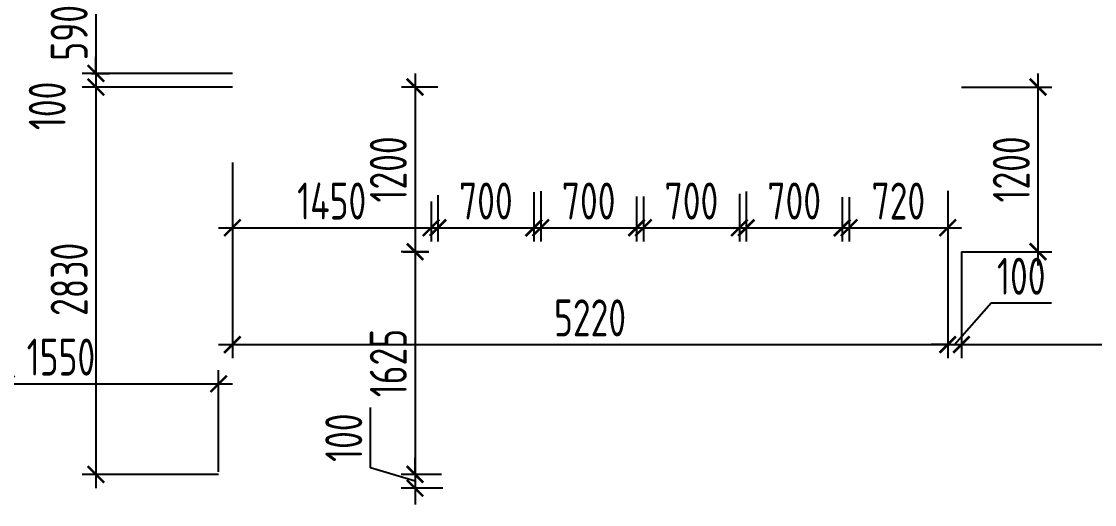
# Model space of a CAD drawing. Header units: millimetres. Extents: x -350007 to 536090, y -888 to 198380.
# Drawn here: x -63985 to -56154, y 118281 to 121807 of the extents above; entities that cross this region are included whole.
import ezdxf

# ---------------------------------------------------------------- set-up
doc = ezdxf.new("R2010")
doc.units = ezdxf.units.MM
doc.layers.add('АР_Размеры нов.', color=15, linetype='Continuous', lineweight=0)
doc.styles.add('ISOCPEUR', font='isocpeur.ttf', dxfattribs={"width": 0.7})
doc.dimstyles.new('R_100', dxfattribs={"dimtxt": 270, "dimasz": 120, "dimexe": 100, "dimexo": 0, "dimgap": 60, "dimtad": 1, "dimdec": 0, "dimrnd": 5, "dimzin": 0, "dimdsep": 46, "dimtxsty": 'ISOCPEUR', "dimblk": 'ARCHTICK', "dimcen": 0, "dimdle": 100, "dimclrd": 256, "dimclre": 256, "dimclrt": 256, "dimadec": 0, "dimazin": 0, "dimtfac": 2, "dimtdec": 0, "dimtofl": 0, "dimtmove": 1, "dimatfit": 3, "dimfxl": 1, "dimtvp": 3, "dimtolj": 1, "dimtzin": 0, "dimarcsym": 0})

# ---------------------------------------------------------------- blocks, each defined once
blk = doc.blocks.new('_ArchTick')
at = {"color": 0, "linetype": 'ByBlock', "const_width": 0.15}
blk.add_lwpolyline([(-0.5, -0.5), (0.5, 0.5)], dxfattribs=at)
blk = doc.blocks.new('*D2822')
at = {"layer": 'Defpoints', "color": 0, "ltscale": 100, "transparency": 16777216}
for p in [(-62545.8, 119162.2), (-64095.8, 118520.9), (-62545.8, 118520.7)]:
    blk.add_point(p, dxfattribs=at)
at = {"layer": 'АР_Размеры нов.', "lineweight": -2, "ltscale": 100, "transparency": 16777216}
for p, q in [((-64095.8, 118520.9), (-64095.8, 119262.2)), ((-62545.8, 118520.7), (-62545.8, 119262.2)), ((-64195.8, 119162.2), (-62445.8, 119162.2))]:
    blk.add_line(p, q, dxfattribs=at)
at = {"layer": 'АР_Размеры нов.', "lineweight": -2, "ltscale": 100, "transparency": 16777216, "xscale": 120, "yscale": 120, "zscale": 120, "rotation": 180}
blk.add_blockref('_ArchTick', (-64095.8, 119162.2), dxfattribs=at)
at = {"layer": 'АР_Размеры нов.', "lineweight": -2, "ltscale": 100, "transparency": 16777216, "xscale": 120, "yscale": 120, "zscale": 120}
blk.add_blockref('_ArchTick', (-62545.8, 119162.2), dxfattribs=at)
at = {"layer": 'АР_Размеры нов.', "ltscale": 100, "transparency": 16777216, "insert": (-63696.6, 119357.2), "char_height": 270, "attachment_point": 5, "style": 'ISOCPEUR'}
blk.add_mtext('\\A1;1550', dxfattribs=at)
blk = doc.blocks.new('*D2072')
at = {"layer": 'Defpoints', "color": 0, "ltscale": 500, "transparency": 16777216}
for p in [(-62445.8, 121328.5), (-63441.6, 118500.7), (-62545.8, 118500.7)]:
    blk.add_point(p, dxfattribs=at)
at = {"layer": 'АР_Размеры нов.', "lineweight": -2, "ltscale": 500, "transparency": 16777216}
for p, q in [((-63441.6, 121428.5), (-63441.6, 118400.7)), ((-62445.8, 121328.5), (-63541.6, 121328.5)), ((-62545.8, 118500.7), (-63541.6, 118500.7))]:
    blk.add_line(p, q, dxfattribs=at)
at = {"layer": 'АР_Размеры нов.', "lineweight": -2, "ltscale": 500, "transparency": 16777216, "xscale": 120, "yscale": 120, "zscale": 120}
for p, rotation in [((-63441.6, 121328.5), 90), ((-63441.6, 118500.7), 270)]:
    blk.add_blockref('_ArchTick', p, dxfattribs=dict(at, rotation=rotation))
at = {"layer": 'АР_Размеры нов.', "lineweight": 13, "ltscale": 500, "transparency": 16777216, "insert": (-63636.6, 119924.6), "char_height": 270, "attachment_point": 5, "rotation": 90, "style": 'ISOCPEUR'}
blk.add_mtext('\\A1;2830', dxfattribs=at)
blk = doc.blocks.new('*D2189')
at = {"layer": 'Defpoints', "color": 0, "ltscale": 500, "transparency": 16777216}
for p in [(-60946.4, 121328.5), (-61198.4, 120126.1), (-61112.8, 120126.1)]:
    blk.add_point(p, dxfattribs=at)
at = {"layer": 'АР_Размеры нов.', "lineweight": -2, "ltscale": 500, "transparency": 16777216}
for p, q in [((-61112.8, 121428.5), (-61112.8, 120026.1)), ((-60946.4, 121328.5), (-61212.8, 121328.5)), ((-61198.4, 120126.1), (-61012.8, 120126.1))]:
    blk.add_line(p, q, dxfattribs=at)
at = {"layer": 'АР_Размеры нов.', "lineweight": -2, "ltscale": 500, "transparency": 16777216, "xscale": 120, "yscale": 120, "zscale": 120}
for p, rotation in [((-61112.8, 121328.5), 90), ((-61112.8, 120126.1), 270)]:
    blk.add_blockref('_ArchTick', p, dxfattribs=dict(at, rotation=rotation))
at = {"layer": 'АР_Размеры нов.', "lineweight": 13, "ltscale": 500, "transparency": 16777216, "insert": (-61307.8, 120727.3), "char_height": 270, "attachment_point": 5, "rotation": 90, "style": 'ISOCPEUR'}
blk.add_mtext('\\A1;1200', dxfattribs=at)
blk = doc.blocks.new('*D2190')
at = {"layer": 'Defpoints', "color": 0, "ltscale": 500, "transparency": 16777216}
for p in [(-62445.8, 120778.4), (-57225.8, 120571.3), (-57225.8, 119448.4)]:
    blk.add_point(p, dxfattribs=at)
at = {"layer": 'АР_Размеры нов.', "lineweight": -2, "ltscale": 500, "transparency": 16777216}
for p, q in [((-62445.8, 120778.4), (-62445.8, 119348.4)), ((-57225.8, 120571.3), (-57225.8, 119348.4)), ((-62545.8, 119448.4), (-57125.8, 119448.4))]:
    blk.add_line(p, q, dxfattribs=at)
at = {"layer": 'АР_Размеры нов.', "lineweight": -2, "ltscale": 500, "transparency": 16777216, "xscale": 120, "yscale": 120, "zscale": 120, "rotation": 180}
blk.add_blockref('_ArchTick', (-62445.8, 119448.4), dxfattribs=at)
at = {"layer": 'АР_Размеры нов.', "lineweight": -2, "ltscale": 500, "transparency": 16777216, "xscale": 120, "yscale": 120, "zscale": 120}
blk.add_blockref('_ArchTick', (-57225.8, 119448.4), dxfattribs=at)
at = {"layer": 'АР_Размеры нов.', "lineweight": 13, "ltscale": 500, "transparency": 16777216, "insert": (-59835.8, 119643.4), "char_height": 270, "attachment_point": 5, "style": 'ISOCPEUR'}
blk.add_mtext('\\A1;5220', dxfattribs=at)
blk = doc.blocks.new('*D2191')
at = {"layer": 'Defpoints', "color": 0, "ltscale": 500, "transparency": 16777216}
for p in [(-57225.8, 120571.3), (-57125.8, 120126.2), (-57125.8, 119448.4)]:
    blk.add_point(p, dxfattribs=at)
at = {"layer": 'АР_Размеры нов.', "lineweight": -2, "ltscale": 500, "transparency": 16777216}
for p, q in [((-57225.8, 120571.3), (-57225.8, 119348.4)), ((-57125.8, 120126.2), (-57125.8, 119348.4)), ((-57175.8, 119448.4), (-56909.7, 119752.5)), ((-56909.7, 119752.5), (-56468.4, 119752.5)), ((-57225.8, 119448.4), (-57345.8, 119448.4)), ((-57225.8, 119448.4), (-57125.8, 119448.4)), ((-57125.8, 119448.4), (-57005.8, 119448.4))]:
    blk.add_line(p, q, dxfattribs=at)
at = {"layer": 'АР_Размеры нов.', "lineweight": -2, "ltscale": 500, "transparency": 16777216, "xscale": 120, "yscale": 120, "zscale": 120}
blk.add_blockref('_ArchTick', (-57225.8, 119448.4), dxfattribs=at)
at = {"layer": 'АР_Размеры нов.', "lineweight": -2, "ltscale": 500, "transparency": 16777216, "xscale": 120, "yscale": 120, "zscale": 120, "rotation": 180}
blk.add_blockref('_ArchTick', (-57125.8, 119448.4), dxfattribs=at)
at = {"layer": 'АР_Размеры нов.', "lineweight": 13, "ltscale": 500, "transparency": 16777216, "insert": (-56689.1, 119947.5), "char_height": 270, "attachment_point": 5, "style": 'ISOCPEUR'}
blk.add_mtext('\\A1;100', dxfattribs=at)
blk = doc.blocks.new('*D2192')
at = {"layer": 'Defpoints', "color": 0, "ltscale": 500, "transparency": 16777216}
for p in [(-57125.8, 120126.2), (-53095.8, 119930.7), (-53095.8, 119448.4)]:
    blk.add_point(p, dxfattribs=at)
at = {"layer": 'АР_Размеры нов.', "lineweight": -2, "ltscale": 500, "transparency": 16777216}
for p, q in [((-57125.8, 120126.2), (-57125.8, 119348.4)), ((-53095.8, 119930.7), (-53095.8, 119348.4)), ((-57225.8, 119448.4), (-52995.8, 119448.4))]:
    blk.add_line(p, q, dxfattribs=at)
at = {"layer": 'АР_Размеры нов.', "lineweight": -2, "ltscale": 500, "transparency": 16777216, "xscale": 120, "yscale": 120, "zscale": 120, "rotation": 180}
blk.add_blockref('_ArchTick', (-57125.8, 119448.4), dxfattribs=at)
at = {"layer": 'АР_Размеры нов.', "lineweight": -2, "ltscale": 500, "transparency": 16777216, "xscale": 120, "yscale": 120, "zscale": 120}
blk.add_blockref('_ArchTick', (-53095.8, 119448.4), dxfattribs=at)
at = {"layer": 'АР_Размеры нов.', "lineweight": 13, "ltscale": 500, "transparency": 16777216, "insert": (-55110.8, 119643.4), "char_height": 270, "attachment_point": 5, "style": 'ISOCPEUR'}
blk.add_mtext('\\A1;4030', dxfattribs=at)
blk = doc.blocks.new('*D2233')
at = {"layer": 'Defpoints', "color": 0, "ltscale": 500, "transparency": 16777216}
for p in [(-61012.8, 120126.1), (-61112.9, 118500.8), (-60919.4, 118500.8)]:
    blk.add_point(p, dxfattribs=at)
at = {"layer": 'АР_Размеры нов.', "lineweight": -2, "ltscale": 500, "transparency": 16777216}
for p, q in [((-61112.9, 120226.1), (-61112.9, 118400.8)), ((-61012.8, 120126.1), (-61212.9, 120126.1)), ((-60919.4, 118500.8), (-61212.9, 118500.8))]:
    blk.add_line(p, q, dxfattribs=at)
at = {"layer": 'АР_Размеры нов.', "lineweight": -2, "ltscale": 500, "transparency": 16777216, "xscale": 120, "yscale": 120, "zscale": 120}
for p, rotation in [((-61112.9, 120126.1), 90), ((-61112.9, 118500.8), 270)]:
    blk.add_blockref('_ArchTick', p, dxfattribs=dict(at, rotation=rotation))
at = {"layer": 'АР_Размеры нов.', "lineweight": 13, "ltscale": 500, "transparency": 16777216, "insert": (-61307.9, 119313.5), "char_height": 270, "attachment_point": 5, "rotation": 90, "style": 'ISOCPEUR'}
blk.add_mtext('\\A1;1625', dxfattribs=at)
blk = doc.blocks.new('*D2234')
at = {"layer": 'Defpoints', "color": 0, "ltscale": 500, "transparency": 16777216}
for p in [(-62445.8, 121428.5), (-63441.6, 121328.5), (-62445.8, 121328.5)]:
    blk.add_point(p, dxfattribs=at)
at = {"layer": 'АР_Размеры нов.', "lineweight": -2, "ltscale": 500, "transparency": 16777216}
for p, q in [((-63441.6, 121428.5), (-63441.6, 121548.5)), ((-62445.8, 121428.5), (-63541.6, 121428.5)), ((-62445.8, 121328.5), (-63541.6, 121328.5)), ((-63441.6, 121328.5), (-63441.6, 121208.5))]:
    blk.add_line(p, q, dxfattribs=at)
at = {"layer": 'АР_Размеры нов.', "lineweight": -2, "ltscale": 500, "transparency": 16777216, "xscale": 120, "yscale": 120, "zscale": 120}
for p, rotation in [((-63441.6, 121428.5), 270), ((-63441.6, 121328.5), 90)]:
    blk.add_blockref('_ArchTick', p, dxfattribs=dict(at, rotation=rotation))
at = {"layer": 'АР_Размеры нов.', "lineweight": 13, "ltscale": 500, "transparency": 16777216, "insert": (-63796.6, 121191.1), "char_height": 270, "attachment_point": 5, "rotation": 90, "style": 'ISOCPEUR'}
blk.add_mtext('\\A1;100', dxfattribs=at)
blk = doc.blocks.new('*D2249')
at = {"layer": 'Defpoints', "color": 0, "ltscale": 500, "transparency": 16777216}
for p in [(-62445.8, 120494.1), (-60995.8, 120494.1), (-60995.8, 120301.3)]:
    blk.add_point(p, dxfattribs=at)
at = {"layer": 'АР_Размеры нов.', "lineweight": -2, "ltscale": 500, "transparency": 16777216}
for p, q in [((-62445.8, 120494.1), (-62445.8, 120201.3)), ((-60995.8, 120494.1), (-60995.8, 120201.3)), ((-62545.8, 120301.3), (-60895.8, 120301.3))]:
    blk.add_line(p, q, dxfattribs=at)
at = {"layer": 'АР_Размеры нов.', "lineweight": -2, "ltscale": 500, "transparency": 16777216, "xscale": 120, "yscale": 120, "zscale": 120, "rotation": 180}
blk.add_blockref('_ArchTick', (-62445.8, 120301.3), dxfattribs=at)
at = {"layer": 'АР_Размеры нов.', "lineweight": -2, "ltscale": 500, "transparency": 16777216, "xscale": 120, "yscale": 120, "zscale": 120}
blk.add_blockref('_ArchTick', (-60995.8, 120301.3), dxfattribs=at)
at = {"layer": 'АР_Размеры нов.', "lineweight": 13, "ltscale": 500, "transparency": 16777216, "insert": (-61720.8, 120496.3), "char_height": 270, "attachment_point": 5, "style": 'ISOCPEUR'}
blk.add_mtext('\\A1;1450', dxfattribs=at)
blk = doc.blocks.new('*D2250')
at = {"layer": 'Defpoints', "color": 0, "ltscale": 500, "transparency": 16777216}
for p in [(-60945.8, 120539.3), (-60245.8, 120561.4), (-60245.8, 120301.3)]:
    blk.add_point(p, dxfattribs=at)
at = {"layer": 'АР_Размеры нов.', "lineweight": -2, "ltscale": 500, "transparency": 16777216}
for p, q in [((-60945.8, 120539.3), (-60945.8, 120201.3)), ((-60245.8, 120561.4), (-60245.8, 120201.3)), ((-61045.8, 120301.3), (-60145.8, 120301.3))]:
    blk.add_line(p, q, dxfattribs=at)
at = {"layer": 'АР_Размеры нов.', "lineweight": -2, "ltscale": 500, "transparency": 16777216, "xscale": 120, "yscale": 120, "zscale": 120, "rotation": 180}
blk.add_blockref('_ArchTick', (-60945.8, 120301.3), dxfattribs=at)
at = {"layer": 'АР_Размеры нов.', "lineweight": -2, "ltscale": 500, "transparency": 16777216, "xscale": 120, "yscale": 120, "zscale": 120}
blk.add_blockref('_ArchTick', (-60245.8, 120301.3), dxfattribs=at)
at = {"layer": 'АР_Размеры нов.', "lineweight": 13, "ltscale": 500, "transparency": 16777216, "insert": (-60595.8, 120496.3), "char_height": 270, "attachment_point": 5, "style": 'ISOCPEUR'}
blk.add_mtext('\\A1;700', dxfattribs=at)
blk = doc.blocks.new('*D2251')
at = {"layer": 'Defpoints', "color": 0, "ltscale": 500, "transparency": 16777216}
for p in [(-60195.8, 120567.4), (-59495.8, 120529.1), (-59495.8, 120301.3)]:
    blk.add_point(p, dxfattribs=at)
at = {"layer": 'АР_Размеры нов.', "lineweight": -2, "ltscale": 500, "transparency": 16777216}
for p, q in [((-60195.8, 120567.4), (-60195.8, 120201.3)), ((-59495.8, 120529.1), (-59495.8, 120201.3)), ((-60295.8, 120301.3), (-59395.8, 120301.3))]:
    blk.add_line(p, q, dxfattribs=at)
at = {"layer": 'АР_Размеры нов.', "lineweight": -2, "ltscale": 500, "transparency": 16777216, "xscale": 120, "yscale": 120, "zscale": 120, "rotation": 180}
blk.add_blockref('_ArchTick', (-60195.8, 120301.3), dxfattribs=at)
at = {"layer": 'АР_Размеры нов.', "lineweight": -2, "ltscale": 500, "transparency": 16777216, "xscale": 120, "yscale": 120, "zscale": 120}
blk.add_blockref('_ArchTick', (-59495.8, 120301.3), dxfattribs=at)
at = {"layer": 'АР_Размеры нов.', "lineweight": 13, "ltscale": 500, "transparency": 16777216, "insert": (-59845.8, 120496.3), "char_height": 270, "attachment_point": 5, "style": 'ISOCPEUR'}
blk.add_mtext('\\A1;700', dxfattribs=at)
blk = doc.blocks.new('*D2252')
at = {"layer": 'Defpoints', "color": 0, "ltscale": 500, "transparency": 16777216}
for p in [(-59445.8, 120529.1), (-58745.8, 120549.2), (-58745.8, 120301.3)]:
    blk.add_point(p, dxfattribs=at)
at = {"layer": 'АР_Размеры нов.', "lineweight": -2, "ltscale": 500, "transparency": 16777216}
for p, q in [((-59445.8, 120529.1), (-59445.8, 120201.3)), ((-58745.8, 120549.2), (-58745.8, 120201.3)), ((-59545.8, 120301.3), (-58645.8, 120301.3))]:
    blk.add_line(p, q, dxfattribs=at)
at = {"layer": 'АР_Размеры нов.', "lineweight": -2, "ltscale": 500, "transparency": 16777216, "xscale": 120, "yscale": 120, "zscale": 120, "rotation": 180}
blk.add_blockref('_ArchTick', (-59445.8, 120301.3), dxfattribs=at)
at = {"layer": 'АР_Размеры нов.', "lineweight": -2, "ltscale": 500, "transparency": 16777216, "xscale": 120, "yscale": 120, "zscale": 120}
blk.add_blockref('_ArchTick', (-58745.8, 120301.3), dxfattribs=at)
at = {"layer": 'АР_Размеры нов.', "lineweight": 13, "ltscale": 500, "transparency": 16777216, "insert": (-59095.8, 120496.3), "char_height": 270, "attachment_point": 5, "style": 'ISOCPEUR'}
blk.add_mtext('\\A1;700', dxfattribs=at)
blk = doc.blocks.new('*D2253')
at = {"layer": 'Defpoints', "color": 0, "ltscale": 500, "transparency": 16777216}
for p in [(-58695.8, 120565.3), (-57995.8, 120525), (-57995.8, 120301.3)]:
    blk.add_point(p, dxfattribs=at)
at = {"layer": 'АР_Размеры нов.', "lineweight": -2, "ltscale": 500, "transparency": 16777216}
for p, q in [((-58695.8, 120565.3), (-58695.8, 120201.3)), ((-57995.8, 120525), (-57995.8, 120201.3)), ((-58795.8, 120301.3), (-57895.8, 120301.3))]:
    blk.add_line(p, q, dxfattribs=at)
at = {"layer": 'АР_Размеры нов.', "lineweight": -2, "ltscale": 500, "transparency": 16777216, "xscale": 120, "yscale": 120, "zscale": 120, "rotation": 180}
blk.add_blockref('_ArchTick', (-58695.8, 120301.3), dxfattribs=at)
at = {"layer": 'АР_Размеры нов.', "lineweight": -2, "ltscale": 500, "transparency": 16777216, "xscale": 120, "yscale": 120, "zscale": 120}
blk.add_blockref('_ArchTick', (-57995.8, 120301.3), dxfattribs=at)
at = {"layer": 'АР_Размеры нов.', "lineweight": 13, "ltscale": 500, "transparency": 16777216, "insert": (-58345.8, 120496.3), "char_height": 270, "attachment_point": 5, "style": 'ISOCPEUR'}
blk.add_mtext('\\A1;700', dxfattribs=at)
blk = doc.blocks.new('*D2254')
at = {"layer": 'Defpoints', "color": 0, "ltscale": 500, "transparency": 16777216}
for p in [(-57945.8, 120525), (-57225.8, 120535.1), (-57225.8, 120301.3)]:
    blk.add_point(p, dxfattribs=at)
at = {"layer": 'АР_Размеры нов.', "lineweight": -2, "ltscale": 500, "transparency": 16777216}
for p, q in [((-57945.8, 120525), (-57945.8, 120201.3)), ((-57225.8, 120535.1), (-57225.8, 120201.3)), ((-58045.8, 120301.3), (-57125.8, 120301.3))]:
    blk.add_line(p, q, dxfattribs=at)
at = {"layer": 'АР_Размеры нов.', "lineweight": -2, "ltscale": 500, "transparency": 16777216, "xscale": 120, "yscale": 120, "zscale": 120, "rotation": 180}
blk.add_blockref('_ArchTick', (-57945.8, 120301.3), dxfattribs=at)
at = {"layer": 'АР_Размеры нов.', "lineweight": -2, "ltscale": 500, "transparency": 16777216, "xscale": 120, "yscale": 120, "zscale": 120}
blk.add_blockref('_ArchTick', (-57225.8, 120301.3), dxfattribs=at)
at = {"layer": 'АР_Размеры нов.', "lineweight": 13, "ltscale": 500, "transparency": 16777216, "insert": (-57585.8, 120496.3), "char_height": 270, "attachment_point": 5, "style": 'ISOCPEUR'}
blk.add_mtext('\\A1;720', dxfattribs=at)
blk = doc.blocks.new('*D2417')
at = {"layer": 'Defpoints', "color": 0, "ltscale": 500, "transparency": 16777216}
for p in [(-62481.1, 122020.3), (-63473.1, 121428.5), (-63441.6, 121428.5)]:
    blk.add_point(p, dxfattribs=at)
at = {"layer": 'АР_Размеры нов.', "lineweight": -2, "ltscale": 500, "transparency": 16777216}
for p, q in [((-63441.6, 122120.3), (-63441.6, 121328.5)), ((-62481.1, 122020.3), (-63541.6, 122020.3)), ((-63473.1, 121428.5), (-63341.6, 121428.5))]:
    blk.add_line(p, q, dxfattribs=at)
at = {"layer": 'АР_Размеры нов.', "lineweight": -2, "ltscale": 500, "transparency": 16777216, "xscale": 120, "yscale": 120, "zscale": 120}
for p, rotation in [((-63441.6, 122020.3), 90), ((-63441.6, 121428.5), 270)]:
    blk.add_blockref('_ArchTick', p, dxfattribs=dict(at, rotation=rotation))
at = {"layer": 'АР_Размеры нов.', "lineweight": 13, "ltscale": 500, "transparency": 16777216, "insert": (-63636.6, 121724.4), "char_height": 270, "attachment_point": 5, "rotation": 90, "style": 'ISOCPEUR'}
blk.add_mtext('\\A1;590', dxfattribs=at)
blk = doc.blocks.new('*D4105')
at = {"layer": 'Defpoints', "color": 0, "transparency": 16777216}
for p in [(-57125.8, 121328.5), (-56566.8, 121328.5), (-57125.8, 120126.2)]:
    blk.add_point(p, dxfattribs=at)
at = {"layer": 'АР_Размеры нов.', "lineweight": -2, "transparency": 16777216}
for p, q in [((-56566.8, 120026.2), (-56566.8, 121428.5)), ((-57125.8, 121328.5), (-56466.8, 121328.5)), ((-57125.8, 120126.2), (-56466.8, 120126.2))]:
    blk.add_line(p, q, dxfattribs=at)
at = {"layer": 'АР_Размеры нов.', "lineweight": -2, "transparency": 16777216, "xscale": 120, "yscale": 120, "zscale": 120}
for p, rotation in [((-56566.8, 121328.5), 90), ((-56566.8, 120126.2), 270)]:
    blk.add_blockref('_ArchTick', p, dxfattribs=dict(at, rotation=rotation))
at = {"layer": 'АР_Размеры нов.', "transparency": 16777216, "insert": (-56761.8, 120727.3), "char_height": 270, "attachment_point": 5, "rotation": 90, "style": 'ISOCPEUR'}
blk.add_mtext('\\A1;1200', dxfattribs=at)
blk = doc.blocks.new('*D4131')
at = {"layer": 'Defpoints', "color": 0, "transparency": 16777216}
for p in [(-60919.4, 118500.8), (-61112.9, 118400.8), (-60910.4, 118400.8)]:
    blk.add_point(p, dxfattribs=at)
at = {"layer": 'АР_Размеры нов.', "lineweight": -2, "transparency": 16777216}
for p, q in [((-61437.9, 118548.3), (-61437.9, 118989.6)), ((-61112.9, 118500.8), (-61112.9, 118620.8)), ((-61112.9, 118450.8), (-61437.9, 118548.3)), ((-60919.4, 118500.8), (-61212.9, 118500.8)), ((-61112.9, 118500.8), (-61112.9, 118400.8)), ((-60910.4, 118400.8), (-61212.9, 118400.8)), ((-61112.9, 118400.8), (-61112.9, 118280.8))]:
    blk.add_line(p, q, dxfattribs=at)
at = {"layer": 'АР_Размеры нов.', "lineweight": -2, "transparency": 16777216, "xscale": 120, "yscale": 120, "zscale": 120}
for p, rotation in [((-61112.9, 118500.8), 270), ((-61112.9, 118400.8), 90)]:
    blk.add_blockref('_ArchTick', p, dxfattribs=dict(at, rotation=rotation))
at = {"layer": 'АР_Размеры нов.', "transparency": 16777216, "insert": (-61632.9, 118769), "char_height": 270, "attachment_point": 5, "rotation": 90, "style": 'ISOCPEUR'}
blk.add_mtext('\\A1;100', dxfattribs=at)

msp = doc.modelspace()

# ---------------------------------------------------------------- dimensions: what is measured, and where the dimension line sits
at = {"layer": 'АР_Размеры нов.', "lineweight": 13, "ltscale": 500}
for base, p1, p2, picture, middle in [((-63441.6, 121428.5), (-62481.1, 122020.3), (-63473.1, 121428.5), '*D2417', (-63636.6, 121724.4)), ((-61112.8, 120126.1), (-60946.4, 121328.5), (-61198.4, 120126.1), '*D2189', (-61307.8, 120727.3)), ((-61112.9, 118500.8), (-61012.8, 120126.1), (-60919.4, 118500.8), '*D2233', (-61307.9, 119313.5))]:
    dim = msp.add_linear_dim(base=base, p1=p1, p2=p2, angle=90, dimstyle='R_100', override={"dimpost": '\\X'}, dxfattribs=at)
    dim.commit()
    dim.dimension.update_dxf_attribs({"geometry": picture, "text_midpoint": middle})
for base, p1, p2, picture, middle in [((-63441.6, 121328.5), (-62445.8, 121428.5), (-62445.8, 121328.5), '*D2234', (-63601.6, 121191.1)), ((-63441.6, 118500.7), (-62445.8, 121328.5), (-62545.8, 118500.7), '*D2072', (-63441.6, 119924.6))]:
    dim = msp.add_linear_dim(base=base, p1=p1, p2=p2, angle=90, dimstyle='R_100', override={"dimpost": '\\X'}, dxfattribs=at)
    dim.commit()
    dim.dimension.update_dxf_attribs({"geometry": picture, "text_midpoint": middle, "dimtype": 160})
at = {"layer": 'АР_Размеры нов.'}
for base, p1, p2, picture, middle in [((-56566.8, 121328.5), (-57125.8, 120126.2), (-57125.8, 121328.5), '*D4105', (-56761.8, 120727.3)), ((-61112.9, 118400.8), (-60919.4, 118500.8), (-60910.4, 118400.8), '*D4131', (-61632.9, 118608.3))]:
    dim = msp.add_linear_dim(base=base, p1=p1, p2=p2, angle=90, dimstyle='R_100', override={"dimpost": '\\X'}, dxfattribs=at)
    dim.commit()
    dim.dimension.update_dxf_attribs({"geometry": picture, "text_midpoint": middle})
at = {"layer": 'АР_Размеры нов.', "lineweight": 13, "ltscale": 500}
for base, p1, p2, picture, middle in [((-57225.8, 119448.4), (-62445.8, 120778.4), (-57225.8, 120571.3), '*D2190', (-59835.8, 119643.4)), ((-60995.8, 120301.3), (-62445.8, 120494.1), (-60995.8, 120494.1), '*D2249', (-61720.8, 120496.3)), ((-60245.8, 120301.3), (-60945.8, 120539.3), (-60245.8, 120561.4), '*D2250', (-60595.8, 120496.3)), ((-59495.8, 120301.3), (-60195.8, 120567.4), (-59495.8, 120529.1), '*D2251', (-59845.8, 120496.3)), ((-58745.8, 120301.3), (-59445.8, 120529.1), (-58745.8, 120549.2), '*D2252', (-59095.8, 120496.3)), ((-57995.8, 120301.3), (-58695.8, 120565.3), (-57995.8, 120525), '*D2253', (-58345.8, 120496.3)), ((-57225.8, 120301.3), (-57945.8, 120525), (-57225.8, 120535.1), '*D2254', (-57585.8, 120496.3)), ((-53095.8, 119448.4), (-57125.8, 120126.2), (-53095.8, 119930.7), '*D2192', (-55110.8, 119643.4))]:
    dim = msp.add_linear_dim(base=base, p1=p1, p2=p2, dimstyle='R_100', override={"dimpost": '\\X'}, dxfattribs=at)
    dim.commit()
    dim.dimension.update_dxf_attribs({"geometry": picture, "text_midpoint": middle})
dim = msp.add_linear_dim(base=(-57125.8, 119448.4), p1=(-57225.8, 120571.3), p2=(-57125.8, 120126.2), dimstyle='R_100', override={"dimpost": '\\X'}, dxfattribs=at)
dim.commit()
dim.dimension.update_dxf_attribs({"geometry": '*D2191', "text_midpoint": (-56849.7, 119752.5), "dimtype": 160})
at = {"layer": 'АР_Размеры нов.', "ltscale": 100}
dim = msp.add_linear_dim(base=(-62545.8, 119162.2), p1=(-64095.8, 118520.9), p2=(-62545.8, 118520.7), dimstyle='R_100', override={"dimpost": '\\X', "dimfxl": 2.5, "dimarcsym": 2}, dxfattribs=at)
dim.commit()
dim.dimension.update_dxf_attribs({"geometry": '*D2822', "text_midpoint": (-63696.6, 119162.2), "dimtype": 160})

doc.saveas('drawing.dxf')
